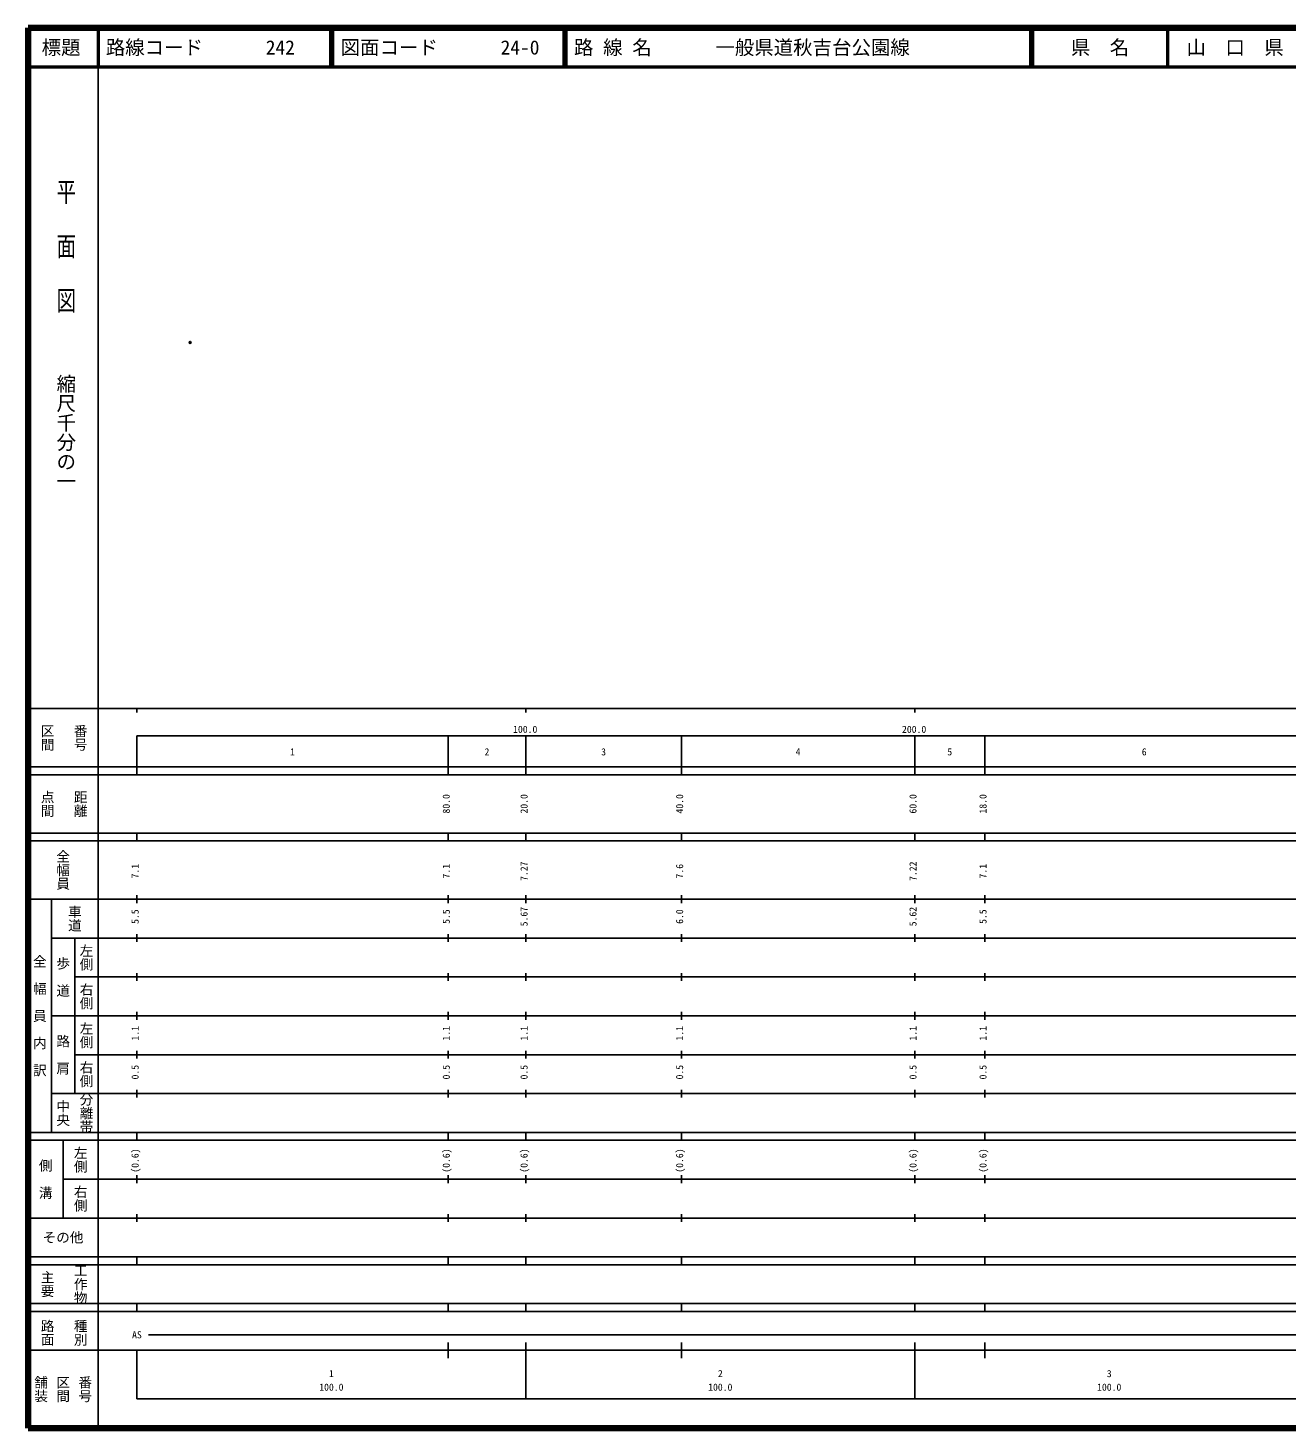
# Model space of a CAD drawing. Units: millimetres on the paper. Extents: x 40 to 680, y 20 to 380.
# Drawn here: x 40 to 363.7, y 20 to 380 of the extents above; entities that cross this region are included whole.
import ezdxf
from ezdxf.enums import TextEntityAlignment as Align

# ---------------------------------------------------------------- set-up
doc = ezdxf.new("R2010")
doc.units = ezdxf.units.MM
doc.header["$PDMODE"] = 32
doc.header["$PDSIZE"] = 0.5
doc.layers.add('M-OTRS', color=6, linetype='Continuous')
doc.layers.add('M-TTL-TXT', color=7, linetype='Continuous')
for name, color, linetype, lineweight in [('M-TTL', 2, 'Continuous', 140), ('M-TTL-BAND', 7, 'Continuous', 25), ('M-TTL-LINE', 7, 'Continuous', 50)]:
    doc.layers.add(name, color=color, linetype=linetype, lineweight=lineweight)
doc.styles.add('@ＭＳ ゴシック', font='')
doc.styles.add('ＭＳ ゴシック', font='')
doc.styles.get('@ＭＳ ゴシック').set_extended_font_data('@MS Gothic')
doc.styles.get('ＭＳ ゴシック').set_extended_font_data('MS Gothic')

msp = doc.modelspace()

# ---------------------------------------------------------------- linework, layer by layer
at = {"layer": 'M-OTRS'}
msp.add_point((81.666, 299.143), dxfattribs=at)
at = {"layer": 'M-TTL'}
for p, q in [((40, 380), (40, 20)), ((680, 380), (40, 380)), ((40, 20), (680, 20))]:
    msp.add_line(p, q, dxfattribs=at)
at = {"layer": 'M-TTL-BAND'}
for p, q in [((58, 370), (58, 20)), ((40, 205), (579, 205)), ((68, 205), (68, 204)), ((168, 205), (168, 204)), ((268, 205), (268, 204)), ((68, 198), (579, 198)), ((68, 198), (68, 188)), ((148, 188), (148, 198)), ((168, 188), (168, 198)), ((208, 188), (208, 198)), ((268, 188), (268, 198)), ((286, 188), (286, 198)), ((40, 190), (579, 190)), ((40, 188), (579, 188)), ((40, 173), (579, 173)), ((68, 171), (68, 173)), ((148, 171), (148, 173)), ((168, 171), (168, 173)), ((208, 171), (208, 173)), ((268, 171), (268, 173)), ((286, 171), (286, 173)), ((40, 171), (579, 171)), ((40, 156), (579, 156)), ((46, 96), (46, 156)), ((68, 155), (68, 157)), ((148, 155), (148, 157)), ((168, 155), (168, 157)), ((208, 155), (208, 157)), ((268, 155), (268, 157)), ((286, 155), (286, 157)), ((46, 146), (579, 146)), ((52, 146), (52, 106)), ((68, 145), (68, 147)), ((148, 145), (148, 147)), ((168, 145), (168, 147)), ((208, 145), (208, 147)), ((268, 145), (268, 147)), ((286, 145), (286, 147)), ((68, 135), (68, 137)), ((148, 135), (148, 137)), ((168, 135), (168, 137)), ((208, 135), (208, 137)), ((268, 135), (268, 137)), ((286, 135), (286, 137)), ((52, 136), (579, 136)), ((46, 126), (579, 126)), ((68, 125), (68, 127)), ((148, 125), (148, 127)), ((168, 125), (168, 127)), ((208, 125), (208, 127)), ((268, 125), (268, 127)), ((286, 125), (286, 127)), ((52, 116), (579, 116)), ((68, 115), (68, 117)), ((148, 115), (148, 117)), ((168, 115), (168, 117)), ((208, 115), (208, 117)), ((268, 115), (268, 117)), ((286, 115), (286, 117)), ((46, 106), (579, 106)), ((68, 105), (68, 107)), ((148, 105), (148, 107)), ((168, 105), (168, 107)), ((208, 105), (208, 107)), ((268, 105), (268, 107)), ((286, 105), (286, 107)), ((40, 96), (579, 96)), ((40, 94), (579, 94)), ((49, 94), (49, 74)), ((68, 94), (68, 96)), ((148, 94), (148, 96)), ((168, 94), (168, 96)), ((208, 94), (208, 96)), ((268, 94), (268, 96)), ((286, 94), (286, 96)), ((49, 84), (579, 84)), ((68, 83), (68, 85)), ((148, 83), (148, 85)), ((168, 83), (168, 85)), ((208, 83), (208, 85)), ((268, 83), (268, 85)), ((286, 83), (286, 85)), ((40, 74), (579, 74)), ((68, 73), (68, 75)), ((148, 73), (148, 75)), ((168, 73), (168, 75)), ((208, 73), (208, 75)), ((268, 73), (268, 75)), ((286, 73), (286, 75)), ((40, 64), (579, 64)), ((40, 62), (579, 62)), ((68, 62), (68, 64)), ((148, 62), (148, 64)), ((168, 62), (168, 64)), ((208, 62), (208, 64)), ((268, 62), (268, 64)), ((286, 62), (286, 64)), ((40, 52), (579, 52)), ((68, 50), (68, 52)), ((148, 50), (148, 52)), ((168, 50), (168, 52)), ((208, 50), (208, 52)), ((268, 50), (268, 52)), ((286, 50), (286, 52)), ((40, 50), (579, 50)), ((71, 44), (565, 44)), ((40, 40), (579, 40)), ((68, 40), (68, 27.5)), ((148, 38), (148, 42)), ((168, 27.5), (168, 42)), ((208, 38), (208, 42)), ((268, 27.5), (268, 42)), ((286, 38), (286, 42)), ((68, 27.5), (579, 27.5))]:
    msp.add_line(p, q, dxfattribs=at)
at = {"layer": 'M-TTL-LINE'}
for p, q in [((58, 380), (58, 370)), ((117.75, 380), (117.75, 370)), ((118.25, 380), (118.25, 370)), ((177.75, 380), (177.75, 370)), ((178.25, 380), (178.25, 370)), ((297.75, 380), (297.75, 370)), ((298.25, 380), (298.25, 370)), ((333, 380), (333, 370)), ((40, 370), (680, 370))]:
    msp.add_line(p, q, dxfattribs=at)

# ---------------------------------------------------------------- texts
at = {"layer": 'M-TTL-BAND', "style": '@ＭＳ ゴシック', "width": 1.4}
msp.add_text('平  面  図', height=3.666, rotation=270, dxfattribs=at).set_placement((49.777, 306.475), align=Align.MIDDLE_RIGHT)
at = {"layer": 'M-TTL-BAND', "style": '@ＭＳ ゴシック'}
msp.add_text('縮尺千分の一', height=3.666, rotation=270, dxfattribs=at).set_placement((49.777, 261.03), align=Align.MIDDLE_RIGHT)
for s, p in [('区間', (45, 197.5)), ('番号', (53.5, 197.5)), ('点間', (45, 180.5)), ('距離', (53.5, 180.5)), ('全幅員', (49, 163.5)), ('車道', (52, 151)), ('左側', (55, 141)), ('全\u3000幅\u3000員\u3000内\u3000訳', (43, 126)), ('歩\u3000道', (49, 136)), ('右側', (55, 131)), ('左側', (55, 121)), ('路\u3000肩', (49, 116)), ('右側', (55, 111)), ('分離帯', (55, 101)), ('中央', (49, 101)), ('左側', (53.5, 89)), ('側\u3000溝', (44.5, 84)), ('右側', (53.5, 79)), ('工作物', (53.5, 57)), ('主要', (45, 57)), ('路面', (45, 44.5)), ('種別', (53.5, 44.5)), ('舗装', (43.333, 30)), ('区間', (49, 30)), ('番号', (54.667, 30))]:
    msp.add_text(s, height=2.566, rotation=270, dxfattribs=at).set_placement(p, align=Align.MIDDLE_CENTER)
at = {"layer": 'M-TTL-BAND', "style": 'ＭＳ ゴシック'}
for s, p in [('100.0', (167.844, 198.195)), ('200.0', (267.844, 198.195)), ('1', (108, 192.405)), ('2', (158, 192.405)), ('3', (188, 192.405)), ('4', (238, 192.405)), ('5', (277, 192.405)), ('6', (327, 192.405)), ('AS', (68, 42.5)), ('1', (118, 32.523)), ('2', (218, 32.523)), ('3', (318, 32.523)), ('100.0', (118, 29.033)), ('100.0', (218, 29.033)), ('100.0', (318, 29.033))]:
    msp.add_text(s, height=1.833, dxfattribs=at).set_placement(p, align=Align.BOTTOM_CENTER)
for s, p in [('80.0', (149, 180.5)), ('20.0', (169, 180.5)), ('40.0', (209, 180.5)), ('60.0', (269, 180.5)), ('18.0', (287, 180.5)), ('7.1', (69, 163.174)), ('7.1', (149, 163.174)), ('7.27', (169, 163.174)), ('7.6', (209, 163.174)), ('7.22', (269, 163.174)), ('7.1', (287, 163.174)), ('5.5', (69, 151.5)), ('5.5', (149, 151.5)), ('5.67', (169, 151.5)), ('6.0', (209, 151.5)), ('5.62', (269, 151.5)), ('5.5', (287, 151.5)), ('1.1', (69, 121.5)), ('1.1', (149, 121.5)), ('1.1', (169, 121.5)), ('1.1', (209, 121.5)), ('1.1', (269, 121.5)), ('1.1', (287, 121.5)), ('0.5', (69, 111.5)), ('0.5', (149, 111.5)), ('0.5', (169, 111.5)), ('0.5', (209, 111.5)), ('0.5', (269, 111.5)), ('0.5', (287, 111.5)), ('(0.6)', (69, 88.764)), ('(0.6)', (149, 88.764)), ('(0.6)', (169, 88.764)), ('(0.6)', (209, 88.764)), ('(0.6)', (269, 88.764)), ('(0.6)', (287, 88.764))]:
    msp.add_text(s, height=1.833, rotation=90, dxfattribs=at).set_placement(p, align=Align.BOTTOM_CENTER)
msp.add_text('その他', height=2.566, dxfattribs=at).set_placement((49, 69), align=Align.MIDDLE_CENTER)
at = {"layer": 'M-TTL-TXT', "style": 'ＭＳ ゴシック'}
for s, p in [('標題', (48.5, 375)), ('県\u3000名', (315.625, 375)), ('山\u3000口\u3000県', (350.375, 375))]:
    msp.add_text(s, height=3.666, dxfattribs=at).set_placement(p, align=Align.MIDDLE_CENTER)
for s, p in [('路線コード', (60, 375)), ('242', (101.142, 375)), ('図面コード', (120.38, 375)), ('24-0', (161.521, 375)), ('路 線 名', (180.38, 375)), ('一般県道秋吉台公園線', (216.734, 375))]:
    msp.add_text(s, height=3.666, dxfattribs=at).set_placement(p, align=Align.MIDDLE_LEFT)

doc.saveas('drawing.dxf')
